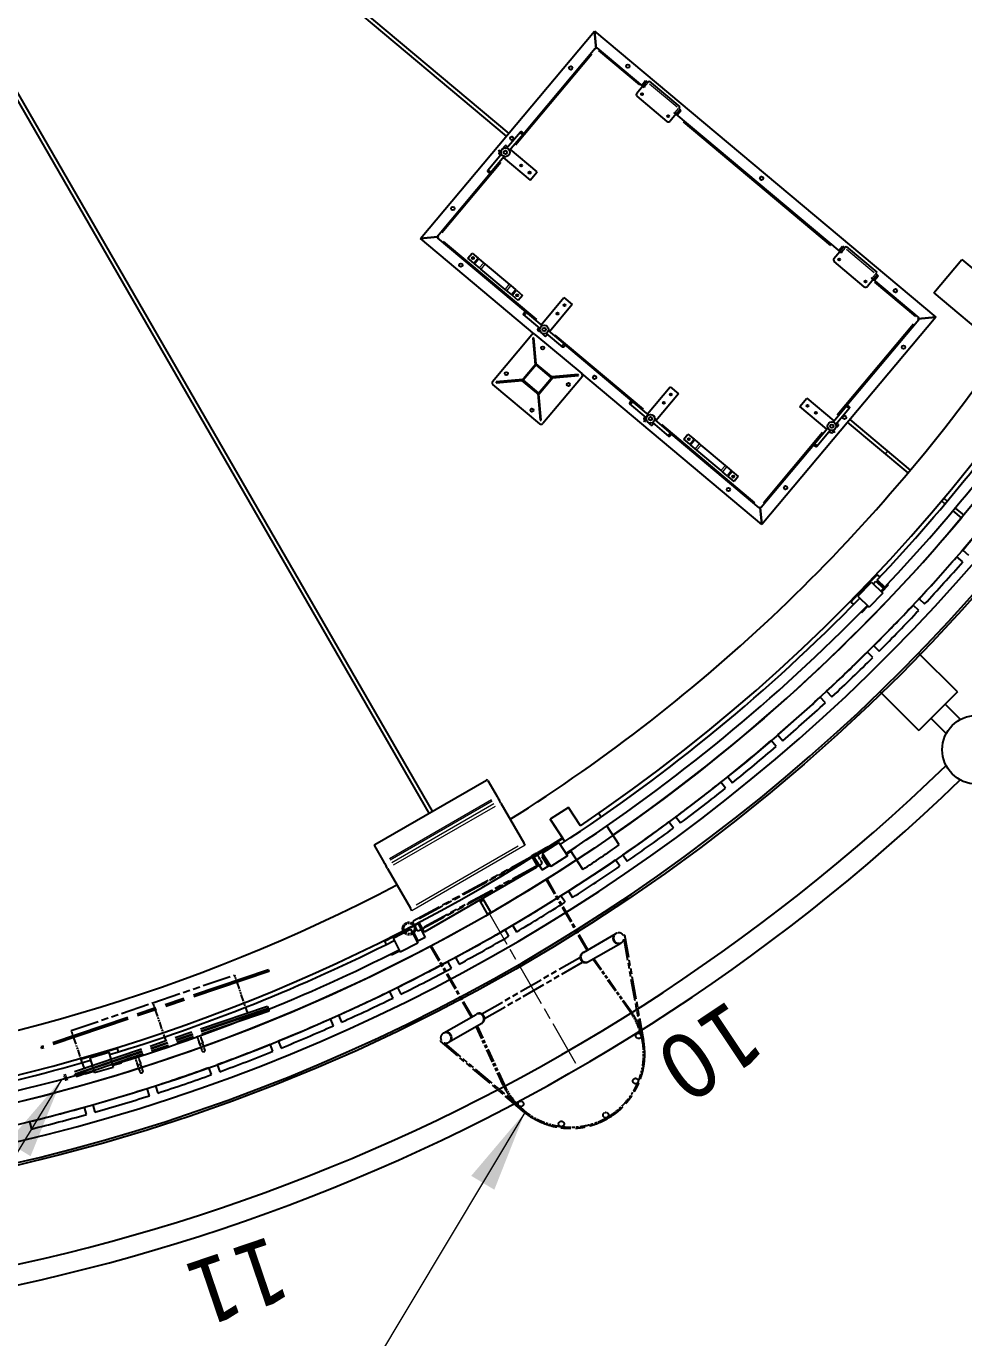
# Model space of a CAD drawing. Header units: millimetres. Extents: x 0 to 89100, y 0 to 63000.
# Drawn here: x 22472 to 26767, y 6800 to 12811 of the extents above; entities that cross this region are included whole.
import ezdxf

# ---------------------------------------------------------------- set-up
doc = ezdxf.new("R2010")
doc.units = ezdxf.units.MM
doc.header["$LTSCALE"] = 150
doc.linetypes.add('CHAIN', pattern=[0.3543, 0.2362, -0.0295, 0.0591, -0.0295])
doc.linetypes.add('DOUBLE_DASH_CHAIN', pattern=[1.2403, 0.6614, -0.0827, 0.1654, -0.0827, 0.1654, -0.0827])
doc.layers.add('4003-AREA-02.1_F-Foundation', color=7, linetype='Continuous', lineweight=25, true_color=0xadadad)
for name, color, linetype, lineweight in [('4003-AREA-02.1_T-Tank', 7, 'Continuous', 25), ('Centerline', 7, 'Continuous', 18), ('Reference', 7, 'DOUBLE_DASH_CHAIN', 25), ('Symbol', 7, 'Continuous', 18), ('Visible', 7, 'Continuous', 25), ('Visible Narrow', 7, 'Continuous', 18)]:
    doc.layers.add(name, color=color, linetype=linetype, lineweight=lineweight)
doc.styles.add('Text Style185', font='tahoma.ttf')
doc.styles.add('Title', font='arial.ttf')
doc.dimstyles.new('Default - Method 2a$7', dxfattribs={"dimscale": 150, "dimtxt": 3, "dimasz": 2.5, "dimexe": 3, "dimexo": 0.5, "dimgap": 0.7, "dimtad": 0, "dimtoh": 1, "dimdec": 1, "dimrnd": 1e-08, "dimtxsty": 'Title', "dimcen": 0.09, "dimdle": 10, "dimclrd": 256, "dimclre": 256, "dimclrt": 7, "dimazin": 2, "dimtfac": 0.833333, "dimtdec": 1, "dimtmove": 0, "dimatfit": 3, "dimfxl": 1, "dimtolj": 1, "dimlwd": -1, "dimlwe": -1, "dimarcsym": 0})

msp = doc.modelspace()

# ---------------------------------------------------------------- linework, layer by layer
at = {"layer": '4003-AREA-02.1_F-Foundation'}
msp.add_circle((20518.6, 15802.58), 8430, dxfattribs=at)
at = {"layer": '4003-AREA-02.1_T-Tank'}
msp.add_circle((20518.6, 15802.58), 8150, dxfattribs=at)
at = {"layer": 'Centerline', "linetype": 'CHAIN', "ltscale": 5.911523}
msp.add_line((24990.1, 8057.72), (24591.1, 8748.81), dxfattribs=at)
at = {"layer": 'Reference', "ltscale": 1.366939}
for p, q in [((24811.18, 9017.2), (24243.68, 8708.55)), ((24267.57, 8664.63), (24835.07, 8973.27))]:
    msp.add_line(p, q, dxfattribs=at)
at = {"layer": 'Reference', "ltscale": 0.159484}
msp.add_line((24788.22, 9010.4), (24854.47, 9046.43), dxfattribs=at)
at = {"layer": 'Reference', "ltscale": 0.105708}
msp.add_line((24812.94, 9018.15), (24856.86, 9042.04), dxfattribs=at)
at = {"layer": 'Reference', "ltscale": 0.004132}
msp.add_line((24813.89, 9016.39), (24812.94, 9018.15), dxfattribs=at)
at = {"layer": 'Reference', "ltscale": 0.097243}
for p, q in [((24835.87, 8975.98), (24813.89, 9016.39)), ((24264.86, 8665.43), (24242.88, 8705.84))]:
    msp.add_line(p, q, dxfattribs=at)
at = {"layer": 'Reference', "ltscale": 0.033141}
for p, q in [((24854.47, 9046.43), (24863.26, 9051.21)), ((24865.65, 9046.82), (24856.86, 9042.04))]:
    msp.add_line(p, q, dxfattribs=at)
at = {"layer": 'Reference', "ltscale": 0.009423}
msp.add_line((24854.59, 9046.21), (24856.74, 9042.26), dxfattribs=at)
at = {"layer": 'Reference', "ltscale": 0.010481}
for p, q in [((24865.65, 9046.82), (24863.26, 9051.21)), ((24790.61, 9006.01), (24788.22, 9010.4)), ((23051.71, 8335.4), (23051.71, 8335.4))]:
    msp.add_line(p, q, dxfattribs=at)
at = {"layer": 'Reference', "ltscale": 1.237853}
for p, q in [((24271.43, 8721.37), (24785.34, 9000.87)), ((24807.32, 8960.46), (24293.41, 8680.96))]:
    msp.add_line(p, q, dxfattribs=at)
at = {"layer": 'Reference', "ltscale": 0.008365}
for p, q in [((24853.88, 8901.67), (24857.34, 8903.67)), ((24323.87, 8595.67), (24327.33, 8597.67))]:
    msp.add_line(p, q, dxfattribs=at)
at = {"layer": 'Reference', "ltscale": 0.795576}
for p, q in [((25041.88, 8576.05), (24853.88, 8901.67)), ((25045.34, 8578.05), (24857.34, 8903.67)), ((24511.87, 8270.05), (24323.87, 8595.67)), ((24515.33, 8272.05), (24327.33, 8597.67))]:
    msp.add_line(p, q, dxfattribs=at)
at = {"layer": 'Reference', "ltscale": 2.069576}
for p, q in [((25024.38, 8565.95), (25171.46, 8650.86)), ((25048.38, 8524.38), (25195.46, 8609.29)), ((24385.75, 8197.23), (24532.83, 8282.15)), ((24409.75, 8155.66), (24556.83, 8240.58))]:
    msp.add_line(p, q, dxfattribs=at)
at = {"layer": 'Reference', "ltscale": 0.092235}
for p, q in [((25174.75, 8652.76), (25171.46, 8650.86)), ((25195.46, 8609.29), (25198.75, 8611.19)), ((25024.38, 8565.95), (25021.09, 8564.05)), ((25045.09, 8522.48), (25048.38, 8524.38)), ((24536.12, 8284.05), (24532.83, 8282.15)), ((24556.83, 8240.58), (24560.12, 8242.48)), ((24385.75, 8197.23), (24382.46, 8195.33)), ((24406.46, 8153.76), (24409.75, 8155.66))]:
    msp.add_line(p, q, dxfattribs=at)
at = {"layer": 'Reference', "ltscale": 0.011141}
for p, q in [((25207.54, 8643.98), (25212.14, 8646.63)), ((24369.07, 8159.89), (24373.67, 8162.55))]:
    msp.add_line(p, q, dxfattribs=at)
at = {"layer": 'Reference', "ltscale": 1.006727}
for p, q in [((25295.24, 8159.87), (25210.42, 8628.03)), ((24386.04, 8152.07), (24749.07, 7844.54))]:
    msp.add_line(p, q, dxfattribs=at)
at = {"layer": 'Reference', "ltscale": 1.044815}
for p, q in [((25212.14, 8646.63), (25300.16, 8160.76)), ((24745.84, 7840.73), (24369.07, 8159.89))]:
    msp.add_line(p, q, dxfattribs=at)
at = {"layer": 'Reference', "ltscale": 1.098238}
for p, q in [((24559.61, 8284.33), (25009.1, 8543.84)), ((24572.11, 8262.68), (25021.6, 8522.19))]:
    msp.add_line(p, q, dxfattribs=at)
at = {"layer": 'Reference', "ltscale": 0.62696}
for p, q in [((25239.04, 8293.75), (25067.8, 8535.59)), ((24537.4, 8229.37), (24661.23, 7960.16))]:
    msp.add_line(p, q, dxfattribs=at)
at = {"layer": 'Reference', "ltscale": 0.625979}
for p, q in [((25072.15, 8538.1), (25243.12, 8296.64)), ((24656.68, 7958.07), (24533.06, 8226.85))]:
    msp.add_line(p, q, dxfattribs=at)
at = {"layer": 'Reference', "ltscale": 3.65636}
for p, q in [((23581.17, 8486.49), (22539.47, 8133.13)), ((23583.74, 8478.92), (22542.04, 8125.55))]:
    msp.add_line(p, q, dxfattribs=at)
at = {"layer": 'Reference', "ltscale": 0.016829}
for p, q in [((23581.17, 8486.49), (23583.74, 8478.92)), ((22539.47, 8133.13), (22542.04, 8125.55))]:
    msp.add_line(p, q, dxfattribs=at)
at = {"layer": 'Reference', "ltscale": 1.312756}
msp.add_line((23051.71, 8335.4), (23425.71, 8462.27), dxfattribs=at)
at = {"layer": 'Reference', "ltscale": 0.057036}
for p, q in [((23425.71, 8462.27), (23434.38, 8436.7)), ((23051.65, 8335.38), (23060.32, 8309.81)), ((23051.71, 8335.4), (23060.38, 8309.83)), ((23051.71, 8335.4), (23060.38, 8309.83)), ((22677.58, 8208.49), (22686.26, 8182.92))]:
    msp.add_line(p, q, dxfattribs=at)
at = {"layer": 'Reference', "ltscale": 0.317324}
for p, q in [((23436.95, 8429.12), (23485.14, 8287.07)), ((23062.89, 8302.23), (23111.08, 8160.18)), ((23062.95, 8302.25), (23111.14, 8160.2)), ((23062.95, 8302.25), (23111.14, 8160.21)), ((22688.83, 8175.34), (22737.01, 8033.29))]:
    msp.add_line(p, q, dxfattribs=at)
at = {"layer": 'Reference', "ltscale": 3.274094}
for p, q in [((23577.47, 8318.39), (22644.68, 8001.97)), ((23580.68, 8308.92), (22647.89, 7992.5)), ((23581.65, 8306.08), (22648.86, 7989.66)), ((23584.86, 8296.61), (22652.07, 7980.19))]:
    msp.add_line(p, q, dxfattribs=at)
at = {"layer": 'Reference', "ltscale": 1.312902}
msp.add_line((22677.58, 8208.49), (23051.65, 8335.38), dxfattribs=at)
at = {"layer": 'Reference', "ltscale": 4.40424e-05}
msp.add_line((23051.71, 8335.4), (23051.65, 8335.38), dxfattribs=at)
at = {"layer": 'Reference', "ltscale": 0.021062}
for p, q in [((23577.47, 8318.39), (23580.68, 8308.92)), ((23581.65, 8306.08), (23584.86, 8296.61)), ((22644.68, 8001.97), (22647.89, 7992.5)), ((22648.86, 7989.66), (22652.07, 7980.19))]:
    msp.add_line(p, q, dxfattribs=at)
at = {"layer": 'Reference', "ltscale": 0.006248}
for p, q in [((23535.7, 8293.67), (23536.67, 8290.82)), ((22692.87, 8007.76), (22693.84, 8004.92))]:
    msp.add_line(p, q, dxfattribs=at)
at = {"layer": 'Reference', "ltscale": 0.084546}
for p, q in [((23253.41, 8184.18), (23266.26, 8146.3)), ((23267.62, 8189), (23280.47, 8151.12)), ((22969.31, 8087.81), (22982.16, 8049.93)), ((22983.52, 8092.62), (22996.37, 8054.75))]:
    msp.add_line(p, q, dxfattribs=at)
at = {"layer": 'Reference', "ltscale": 0.107932}
for p, q in [((23266.26, 8146.3), (23276.7, 8115.52)), ((23290.91, 8120.34), (23280.47, 8151.12)), ((23006.81, 8023.97), (22996.37, 8054.75)), ((22982.16, 8049.93), (22992.6, 8019.15))]:
    msp.add_line(p, q, dxfattribs=at)
at = {"layer": 'Reference', "ltscale": 0.044775}
for p, q in [((23266.35, 8146.33), (23280.38, 8151.09)), ((22982.25, 8049.96), (22996.28, 8054.72))]:
    msp.add_line(p, q, dxfattribs=at)
at = {"layer": 'Reference', "ltscale": 0.392138}
msp.add_circle((24225.8, 8675.49), 29.5, dxfattribs=at)
at = {"layer": 'Reference', "ltscale": 0.325657}
msp.add_circle((24225.8, 8675.49), 24.5, dxfattribs=at)
at = {"layer": 'Reference', "ltscale": 0.166103}
for centre in [(25277.12, 8183.62), (25263.56, 7976.74), (24737.56, 7872.11), (25126.85, 7820.86), (24923.51, 7780.41)]:
    msp.add_circle(centre, 12.5, dxfattribs=at)
at = {"layer": 'Reference', "ltscale": 0.007984}
for centre, start, end in [((24812.14, 9015.44), 28.540089, 118.540089), ((24834.11, 8975.03), 298.540089, 28.540089), ((24244.64, 8706.8), 118.540089, 208.540089), ((24266.61, 8666.39), 208.540089, 298.540089)]:
    msp.add_arc(centre, 2, start, end, dxfattribs=at)
at = {"layer": 'Reference', "ltscale": 0.284029}
for centre, start, end in [((25186.75, 8631.98), 30, 350.53737), ((24394.46, 8174.55), 249.46263, 210)]:
    msp.add_arc(centre, 24, start, end, dxfattribs=at)
at = {"layer": 'Reference', "ltscale": 0.159455}
for centre, start, end in [((25033.09, 8543.26), 120, 300), ((24548.12, 8263.26), 300, 120)]:
    msp.add_arc(centre, 24, start, end, dxfattribs=at)
at = {"layer": 'Reference', "ltscale": 0.190339}
for start, end in [(20.136032, 35.3), (204.7, 219.863968)]:
    msp.add_arc((24965.6, 8100.15), 340.03, start, end, dxfattribs=at)
at = {"layer": 'Reference', "ltscale": 0.300147}
for start, end in [(11.035622, 35.3), (204.7, 228.964378)]:
    msp.add_arc((24965.6, 8100.15), 335.03, start, end, dxfattribs=at)
at = {"layer": 'Reference', "ltscale": 0.049761}
for centre in [(23283.8, 8117.93), (22999.7, 8021.56)]:
    msp.add_arc(centre, 7.5, 198.73807, 18.73807, dxfattribs=at)
at = {"layer": 'Reference', "ltscale": 1.783981}
msp.add_arc((24965.6, 8100.15), 340.03, 228.970038, 11.029962, dxfattribs=at)
at = {"layer": 'Reference', "ltscale": 1.764704}
msp.add_arc((24965.6, 8100.15), 340, 229.731315, 10.268685, dxfattribs=at)
at = {"layer": 'Reference', "ltscale": 0.405343}
for start, end in [(337.5, 10.268685), (229.731315, 262.5)]:
    msp.add_arc((24965.6, 8100.15), 335, start, end, dxfattribs=at)
at = {"layer": 'Reference', "ltscale": 0.463883}
for start, end in [(300, 337.5), (262.5, 300)]:
    msp.add_arc((24965.6, 8100.15), 335, start, end, dxfattribs=at)
at = {"layer": 'Reference', "ltscale": 0.143499}
for centre, start_param, end_param in [((25183.46, 8630.08), 0.1570796, 2.984513), ((25036.38, 8545.16), 0.1570796, 2.984513), ((24544.83, 8261.36), 3.2986723, 6.1261057), ((24397.75, 8176.45), 3.2986723, 6.1261057)]:
    msp.add_ellipse(centre, major_axis=(-12, 20.78), ratio=0.9848078, start_param=start_param, end_param=end_param, dxfattribs=at)
at = {"layer": 'Visible'}
for p, q in [((24672.04, 12306.99), (20844.27, 15518.88)), ((20854.55, 15531.14), (24682.33, 12319.25)), ((24318.5, 9204.97), (20727.59, 15424.61)), ((20741.45, 15432.61), (24332.36, 9212.97)), ((24278.66, 11838.17), (25075.71, 12788.07)), ((25075.71, 12788.07), (25082.86, 12706.36)), ((25082.86, 12706.36), (25075.71, 12788.07)), ((25075.71, 12788.07), (26638.45, 11476.78)), ((24747.99, 12316.61), (25078.27, 12710.21)), ((25078.83, 12710.89), (25078.27, 12710.21)), ((25082.86, 12706.36), (25078.27, 12710.21)), ((25081.13, 12708.96), (25078.83, 12710.89)), ((25080.57, 12708.28), (25081.13, 12708.96)), ((25086.72, 12710.95), (25082.86, 12706.36)), ((25084.12, 12709.22), (25086.05, 12711.52)), ((25084.79, 12708.65), (25084.12, 12709.22)), ((25086.72, 12710.95), (25086.05, 12711.52)), ((25086.72, 12710.95), (25295.47, 12535.79)), ((25269.11, 12504.38), (25295.47, 12535.79)), ((25292.16, 12541.18), (25290.87, 12539.65)), ((25292.16, 12541.18), (25308.87, 12561.1)), ((25292.16, 12541.18), (25296.75, 12537.32)), ((25296.75, 12537.32), (25295.47, 12535.79)), ((25303.13, 12529.36), (25295.47, 12535.79)), ((25296.75, 12537.32), (25298.04, 12538.86)), ((25298.04, 12538.86), (25300.66, 12541.98)), ((25298.04, 12538.86), (25304.17, 12533.71)), ((25300.66, 12541.98), (25309.56, 12552.59)), ((25305.7, 12532.43), (25303.13, 12529.36)), ((25304.17, 12533.71), (25305.7, 12532.43)), ((25308.87, 12561.1), (25313.47, 12557.24)), ((25309.56, 12552.59), (25314.11, 12558.01)), ((25320.24, 12552.86), (25314.11, 12558.01)), ((25325.38, 12558.99), (25320.24, 12552.86)), ((25325.38, 12558.99), (25466.33, 12440.72)), ((25408.23, 12374.59), (25270.35, 12490.3)), ((25448.68, 12407.23), (25422.32, 12375.83)), ((25441.02, 12413.66), (25443.59, 12416.73)), ((25448.68, 12407.23), (25441.02, 12413.66)), ((25443.59, 12416.73), (25445.12, 12415.44)), ((25451.25, 12410.3), (25445.12, 12415.44)), ((25449.96, 12408.77), (25448.68, 12407.23)), ((25448.68, 12407.23), (26198.63, 11777.95)), ((25449.96, 12408.77), (25451.25, 12410.3)), ((25449.96, 12408.77), (25454.56, 12404.91)), ((25451.25, 12410.3), (25453.86, 12413.42)), ((25454.56, 12404.91), (25453.27, 12403.38)), ((25453.86, 12413.42), (25462.77, 12424.03)), ((25454.56, 12404.91), (25471.27, 12424.83)), ((25461.19, 12434.59), (25466.33, 12440.72)), ((25461.19, 12434.59), (25467.32, 12429.45)), ((25462.77, 12424.03), (25467.32, 12429.45)), ((25466.67, 12428.68), (25471.27, 12424.83)), ((24672.84, 12251.93), (24735.74, 12326.89)), ((24663.95, 12261.57), (24656.88, 12253.14)), ((24677.12, 12257.04), (24671, 12262.18)), ((24685.09, 12241.65), (24747.99, 12316.61)), ((24649.27, 12223.85), (24586.37, 12148.88)), ((24661.53, 12213.56), (24598.63, 12138.6)), ((24635.77, 12238.87), (24638.34, 12241.93)), ((24635.77, 12238.87), (24641.13, 12234.37)), ((24645.31, 12239.35), (24638.24, 12230.92)), ((24643.7, 12237.44), (24638.34, 12241.93)), ((24638.86, 12223.88), (24644.98, 12218.74)), ((24647.72, 12237.33), (24645.31, 12239.35)), ((24656.88, 12253.14), (24659.29, 12251.12)), ((24657.24, 12208.45), (24781.34, 12104.32)), ((24813.48, 12142.62), (24689.38, 12246.76)), ((24781.34, 12104.32), (24813.48, 12142.62)), ((24355.77, 11849.18), (24598.63, 12138.6)), ((24356.14, 11844.95), (24278.66, 11838.17)), ((24278.66, 11838.17), (24356.14, 11844.95)), ((24355.77, 11849.18), (24355.21, 11848.5)), ((24357.51, 11846.58), (24355.21, 11848.5)), ((24355.77, 11849.18), (24360.37, 11845.32)), ((24357.77, 11843.59), (24355.84, 11841.29)), ((24355.84, 11841.29), (24356.51, 11840.73)), ((24358.07, 11847.25), (24356.14, 11844.95)), ((24356.14, 11844.95), (24358.44, 11843.02)), ((24360.37, 11845.32), (24356.51, 11840.73)), ((24760.84, 11501.45), (24356.51, 11840.73)), ((24802.63, 11398.51), (24278.66, 11838.17)), ((26195.32, 11783.33), (26194.04, 11781.8)), ((26195.32, 11783.33), (26212.04, 11803.25)), ((26195.32, 11783.33), (26199.92, 11779.48)), ((26199.92, 11779.48), (26201.2, 11781.01)), ((26201.2, 11781.01), (26203.82, 11784.13)), ((26201.2, 11781.01), (26207.33, 11775.87)), ((26203.82, 11784.13), (26212.73, 11794.74)), ((26212.04, 11803.25), (26216.63, 11799.39)), ((26212.73, 11794.74), (26217.27, 11800.16)), ((26223.4, 11795.02), (26217.27, 11800.16)), ((26228.55, 11801.15), (26223.4, 11795.02)), ((26228.55, 11801.15), (26369.5, 11682.87)), ((24495.25, 11747.81), (24514.53, 11770.79)), ((24523, 11724.52), (24495.25, 11747.81)), ((24514.53, 11770.79), (24542.28, 11747.5)), ((24523, 11724.52), (24526.32, 11721.74)), ((24548.33, 11703.27), (24526.32, 11721.74)), ((24545.6, 11744.72), (24542.28, 11747.5)), ((24545.6, 11744.72), (24567.61, 11726.25)), ((24567.61, 11726.25), (24574.24, 11720.69)), ((24574.24, 11720.69), (24685.4, 11627.42)), ((26172.28, 11746.54), (26198.63, 11777.95)), ((26311.4, 11616.75), (26173.51, 11732.45)), ((26199.92, 11779.48), (26198.63, 11777.95)), ((26206.29, 11771.52), (26198.63, 11777.95)), ((26208.87, 11774.58), (26206.29, 11771.52)), ((26207.33, 11775.87), (26208.87, 11774.58)), ((26629.27, 11588.91), (26757.83, 11742.12)), ((26757.83, 11742.12), (27055.49, 11492.36)), ((24554.96, 11697.71), (24548.33, 11703.27)), ((24666.11, 11604.44), (24554.96, 11697.71)), ((26357.03, 11655.57), (26365.94, 11666.19)), ((26357.72, 11647.06), (26374.44, 11666.98)), ((26364.36, 11676.75), (26369.5, 11682.87)), ((26364.36, 11676.75), (26370.48, 11671.6)), ((26365.94, 11666.19), (26370.48, 11671.6)), ((26369.84, 11670.84), (26374.44, 11666.98)), ((24672.75, 11598.87), (24666.11, 11604.44)), ((24685.4, 11627.42), (24692.03, 11621.85)), ((24692.03, 11621.85), (24714.04, 11603.38)), ((24717.36, 11600.6), (24714.04, 11603.38)), ((24717.36, 11600.6), (24745.11, 11577.31)), ((26351.84, 11649.39), (26325.49, 11617.98)), ((26344.18, 11655.82), (26346.75, 11658.88)), ((26351.84, 11649.39), (26344.18, 11655.82)), ((26346.75, 11658.88), (26348.29, 11657.59)), ((26354.41, 11652.45), (26348.29, 11657.59)), ((26353.13, 11650.92), (26351.84, 11649.39)), ((26351.84, 11649.39), (26560.59, 11474.23)), ((26353.13, 11650.92), (26354.41, 11652.45)), ((26353.13, 11650.92), (26357.72, 11647.06)), ((26354.41, 11652.45), (26357.03, 11655.57)), ((26357.72, 11647.06), (26356.44, 11645.53)), ((24694.76, 11580.4), (24672.75, 11598.87)), ((24694.76, 11580.4), (24698.07, 11577.62)), ((24725.83, 11554.33), (24698.07, 11577.62)), ((24745.11, 11577.31), (24725.83, 11554.33)), ((24830.7, 11442.84), (24934.83, 11566.94)), ((24934.83, 11566.94), (24973.13, 11534.8)), ((26629.27, 11588.91), (26942.67, 11325.94)), ((24825.52, 11426.3), (24750.56, 11489.2)), ((24835.8, 11438.55), (24760.84, 11501.45)), ((24973.13, 11534.8), (24869, 11410.7)), ((24815.27, 11424.45), (24820.41, 11430.58)), ((26638.45, 11476.78), (25841.39, 10526.89)), ((26561.33, 11465.78), (26231.06, 11072.17)), ((26556.73, 11469.63), (26638.45, 11476.78)), ((26638.45, 11476.78), (26556.73, 11469.63)), ((26556.73, 11469.63), (26560.59, 11474.23)), ((26561.33, 11465.78), (26556.73, 11469.63)), ((26558.66, 11471.93), (26559.33, 11471.37)), ((26559.03, 11467.7), (26559.6, 11468.38)), ((26559.33, 11471.37), (26561.26, 11473.66)), ((26559.6, 11468.38), (26561.89, 11466.45)), ((26561.26, 11473.66), (26560.59, 11474.23)), ((26561.33, 11465.78), (26561.89, 11466.45)), ((24608.56, 11182.78), (24788.54, 11397.27)), ((24797.84, 11381.88), (24792.85, 11381.44)), ((24792.85, 11381.44), (24803.52, 11259.55)), ((24808.21, 11263.28), (24797.84, 11381.88)), ((24802.63, 11398.51), (25017.12, 11218.53)), ((24824.31, 11410.34), (24815.88, 11417.41)), ((24826.33, 11412.74), (24824.31, 11410.34)), ((24838.1, 11398.77), (24840.12, 11401.17)), ((24846.53, 11391.7), (24838.1, 11398.77)), ((24858.71, 11398.44), (24853.57, 11392.32)), ((24853.6, 11402.73), (24928.57, 11339.83)), ((24863.89, 11414.99), (24938.85, 11352.09)), ((25248.05, 11092.64), (24938.85, 11352.09)), ((24743.02, 11187.45), (24807.3, 11264.05)), ((24807.79, 11258.42), (24748.65, 11187.94)), ((24807.3, 11264.05), (24883.9, 11199.77)), ((24878.27, 11199.28), (24807.79, 11258.42)), ((24746.8, 11191.95), (24624.91, 11181.28)), ((24624.91, 11181.28), (24625.34, 11176.3)), ((24625.34, 11176.3), (24743.93, 11186.68)), ((24819.62, 11123.17), (24743.02, 11187.45)), ((24748.65, 11187.94), (24819.13, 11128.8)), ((24819.13, 11128.8), (24878.27, 11199.28)), ((24883.9, 11199.77), (24819.62, 11123.17)), ((25018.36, 11204.44), (24838.38, 10989.94)), ((25001.29, 11214.21), (24879.4, 11203.55)), ((24883.14, 11198.86), (25001.73, 11209.23)), ((25001.73, 11209.23), (25001.29, 11214.21)), ((25841.39, 10526.89), (25017.12, 11218.53)), ((24824.29, 10988.71), (24609.8, 11168.69)), ((24815.12, 11126.95), (24825.78, 11005.05)), ((24830.77, 11005.49), (24820.39, 11124.08)), ((25317.9, 11034.03), (25422.03, 11158.13)), ((25460.33, 11125.99), (25356.2, 11001.89)), ((25422.03, 11158.13), (25460.33, 11125.99)), ((25312.72, 11017.48), (25237.76, 11080.38)), ((25323.01, 11029.74), (25248.05, 11092.64)), ((26016.2, 11068.15), (26048.34, 11106.45)), ((26140.3, 10964.02), (26016.2, 11068.15)), ((26048.34, 11106.45), (26172.44, 11002.32)), ((26168.16, 10997.21), (26231.06, 11072.17)), ((26180.41, 10986.92), (26243.31, 11061.89)), ((24825.78, 11005.05), (24830.77, 11005.49)), ((25306.54, 11005.7), (25302.04, 11000.34)), ((25305.1, 10997.77), (25302.04, 11000.34)), ((25302.47, 11015.64), (25307.61, 11021.77)), ((25311.52, 11001.53), (25303.09, 11008.6)), ((25305.1, 10997.77), (25309.6, 11003.13)), ((25313.53, 11003.93), (25311.52, 11001.53)), ((25351.09, 11006.17), (25426.05, 10943.27)), ((26094.18, 11039.73), (26089.87, 11034.59)), ((26245.06, 11007.96), (26521.87, 10775.69)), ((25325.3, 10989.96), (25327.32, 10992.36)), ((25333.73, 10982.89), (25325.3, 10989.96)), ((25345.92, 10989.63), (25340.77, 10983.5)), ((25340.81, 10993.92), (25415.77, 10931.02)), ((25830.38, 10604), (25426.05, 10943.27)), ((25484.21, 10917.97), (25503.49, 10940.95)), ((25503.49, 10940.95), (25531.25, 10917.67)), ((26144.59, 10969.13), (26081.69, 10894.16)), ((26156.85, 10958.84), (26093.95, 10883.88)), ((26150.31, 10951.05), (26153.05, 10948.75)), ((26158.69, 10948.59), (26152.56, 10953.73)), ((26153.05, 10948.75), (26153.08, 10948.74)), ((26153.81, 10948.97), (26155.63, 10951.15)), ((26172.8, 10957.63), (26165.73, 10949.21)), ((26168.63, 10952.65), (26173.99, 10948.15)), ((26170.4, 10959.65), (26172.8, 10957.63)), ((26176.56, 10951.22), (26171.2, 10955.72)), ((26176.56, 10951.22), (26173.99, 10948.15)), ((26184.37, 10971.42), (26181.97, 10973.44)), ((26191.44, 10979.85), (26184.37, 10971.42)), ((26184.7, 10992.03), (26190.83, 10986.89)), ((26511.59, 10763.43), (26234.77, 10995.7)), ((25511.96, 10894.68), (25484.21, 10917.97)), ((25511.96, 10894.68), (25515.28, 10891.9)), ((25537.29, 10873.43), (25515.28, 10891.9)), ((25534.57, 10914.88), (25531.25, 10917.67)), ((25534.57, 10914.88), (25556.57, 10896.41)), ((25556.57, 10896.41), (25563.21, 10890.85)), ((25563.21, 10890.85), (25674.36, 10797.58)), ((26081.69, 10894.16), (25838.84, 10604.74)), ((25543.92, 10867.87), (25537.29, 10873.43)), ((25655.08, 10774.6), (25543.92, 10867.87)), ((25661.71, 10769.03), (25655.08, 10774.6)), ((25683.72, 10750.56), (25661.71, 10769.03)), ((25674.36, 10797.58), (25680.99, 10792.01)), ((25680.99, 10792.01), (25703, 10773.55)), ((25706.32, 10770.76), (25703, 10773.55)), ((25706.32, 10770.76), (25734.07, 10747.47)), ((25683.72, 10750.56), (25687.04, 10747.78)), ((25714.79, 10724.49), (25687.04, 10747.78)), ((25734.07, 10747.47), (25714.79, 10724.49)), ((26675.08, 10647.13), (26691.05, 10633.73)), ((25830.38, 10604), (25834.24, 10608.6)), ((25830.38, 10604), (25831.06, 10603.44)), ((25832.98, 10605.74), (25831.06, 10603.44)), ((25832.31, 10606.3), (25834.61, 10604.37)), ((25834.24, 10608.6), (25838.84, 10604.74)), ((25834.61, 10604.37), (25836.54, 10606.67)), ((25841.39, 10526.89), (25834.61, 10604.37)), ((25834.61, 10604.37), (25841.39, 10526.89)), ((25835.97, 10606), (25838.27, 10604.07)), ((25838.27, 10604.07), (25838.84, 10604.74)), ((26680.77, 10621.47), (26664.8, 10634.87)), ((26756.72, 10557.74), (26717.77, 10590.43)), ((26728.05, 10602.68), (26767.01, 10570)), ((26762.13, 10409.91), (26788.56, 10386.97)), ((26762.34, 10356.76), (26735.91, 10379.7)), ((26369.68, 10297.16), (26337.1, 10263.28)), ((26369.68, 10297.16), (26381.84, 10285.46)), ((26281.79, 10198.55), (26344.17, 10263.42)), ((26330.86, 10256.8), (26287.89, 10212.11)), ((26290.05, 10210.03), (26333.02, 10254.72)), ((26328.3, 10259.26), (26328.7, 10258.88)), ((26330.86, 10256.8), (26328.7, 10258.88)), ((26330.86, 10256.8), (26337.1, 10263.28)), ((26333.02, 10254.72), (26337.18, 10259.04)), ((26340.7, 10259.82), (26337.1, 10263.28)), ((26338.62, 10257.66), (26337.18, 10259.04)), ((26344.17, 10263.42), (26396.79, 10212.83)), ((26364.75, 10267.35), (26399.82, 10234.14)), ((26367.4, 10264.84), (26368.08, 10265.56)), ((26368.08, 10265.56), (26368.34, 10266.68)), ((26397.87, 10237.39), (26368.08, 10265.56)), ((26370.23, 10273.15), (26405.33, 10239.97)), ((26372.88, 10270.64), (26371.79, 10270.32)), ((26402.68, 10242.47), (26387.78, 10256.56)), ((26391.02, 10218.37), (26391.72, 10219.09)), ((26420.13, 10248.65), (26391.72, 10219.09)), ((26397.17, 10236.65), (26397.87, 10237.39)), ((26397.87, 10237.39), (26398.96, 10237.71)), ((26402.68, 10242.47), (26402.41, 10241.36)), ((26402.68, 10242.47), (26402.68, 10242.48)), ((26416.66, 10251.98), (26420.13, 10248.65)), ((26249.07, 10171.74), (26281.65, 10205.62)), ((26249.07, 10171.74), (26261.24, 10160.04)), ((26287.89, 10212.11), (26281.65, 10205.62)), ((26285.25, 10202.15), (26281.65, 10205.62)), ((26281.79, 10198.55), (26334.41, 10147.95)), ((26285.32, 10214.57), (26285.73, 10214.19)), ((26285.73, 10214.19), (26287.89, 10212.11)), ((26290.05, 10210.03), (26285.89, 10205.7)), ((26287.33, 10204.32), (26285.89, 10205.7)), ((26396.79, 10212.83), (26334.41, 10147.95)), ((26560.48, 10133.64), (26534.9, 10157.52)), ((26562.2, 10186.76), (26587.78, 10162.87)), ((26296.06, 10126.56), (26299.53, 10123.22)), ((26299.53, 10123.22), (26327.95, 10152.78)), ((26327.95, 10152.78), (26328.64, 10153.5)), ((26350.65, 9917.99), (26325.95, 9942.79)), ((26354.3, 9971.01), (26378.99, 9946.21)), ((26737.61, 9760.36), (26560.18, 9937.79)), ((26138.7, 9762.96), (26162.48, 9737.28)), ((26383.4, 9761.01), (26560.83, 9583.58)), ((26737.61, 9760.36), (26560.83, 9583.58)), ((26133.13, 9710.1), (26109.35, 9735.78)), ((26752.01, 9634.23), (26681.75, 9704.5)), ((26686.96, 9569.18), (26616.69, 9639.44)), ((25915.69, 9562.87), (25938.52, 9536.35)), ((25908.2, 9510.25), (25885.37, 9536.78)), ((24069.09, 9060.97), (24580.04, 9355.97)), ((24586.87, 9354.14), (24629.47, 9280.36)), ((25676.17, 9318.7), (25654.31, 9346.04)), ((25685.56, 9371.01), (25707.41, 9343.67)), ((24629.47, 9280.36), (24632.76, 9274.66)), ((24632.76, 9274.66), (24640.25, 9261.68)), ((24646.83, 9250.29), (24640.25, 9261.68)), ((24646.83, 9250.29), (24751.93, 9068.25)), ((24956.5, 9230.67), (24873.04, 9176.42)), ((25011, 9146.81), (24956.5, 9230.67)), ((25105.28, 9186.04), (25093.91, 9203.53)), ((24873.02, 9176.41), (24873.04, 9176.42)), ((24873.02, 9176.41), (24928.13, 9091.62)), ((24939.5, 9074.15), (24873.04, 9176.42)), ((25188.23, 9058.41), (25131.61, 9145.53)), ((25437.33, 9135.7), (25416.48, 9163.81)), ((25448.61, 9187.64), (25469.46, 9159.52)), ((24929.49, 9087.96), (24904.49, 9071.85)), ((24929.46, 9087.95), (24927.39, 9091.14)), ((24067.26, 9054.14), (24109.85, 8980.36)), ((24758.47, 9056.93), (24751.93, 9068.25)), ((24797.74, 9003.05), (24837.25, 9028.51)), ((24835.75, 9021.6), (24911.4, 9070.36)), ((24835.75, 9021.6), (24875.3, 8960.24)), ((24844.81, 9033.39), (24837.25, 9028.51)), ((24839.96, 9024.31), (24837.25, 9028.51)), ((24846.44, 9030.87), (24841.39, 9027.62)), ((24842.48, 9025.94), (24841.39, 9027.62)), ((24842.88, 9036.38), (24843.19, 9035.91)), ((24843.19, 9035.91), (24844.81, 9033.39)), ((24896.92, 9066.98), (24844.81, 9033.39)), ((24846.44, 9030.87), (24898.55, 9064.46)), ((24895, 9069.97), (24895.3, 9069.5)), ((24896.92, 9066.98), (24895.3, 9069.5)), ((24896.92, 9066.98), (24904.49, 9071.85)), ((24898.55, 9064.46), (24903.59, 9067.71)), ((24904.68, 9066.03), (24903.59, 9067.71)), ((24907.2, 9067.65), (24904.49, 9071.85)), ((24911.4, 9070.36), (24950.95, 9009)), ((24946.62, 9015.73), (24947.46, 9016.27)), ((24967.63, 9029.27), (24947.46, 9016.27)), ((25022.42, 8946.58), (24965.83, 9033.65)), ((24992.78, 8990.52), (24967.6, 9029.25)), ((24109.85, 8980.36), (24113.14, 8974.66)), ((24113.14, 8974.66), (24120.64, 8961.68)), ((24127.22, 8950.29), (24120.64, 8961.68)), ((24299.1, 8662.57), (24810.06, 8957.57)), ((24789.76, 9002.72), (24811.89, 8964.4)), ((24797.74, 9003.05), (24835.67, 8944.21)), ((24834.08, 9006.05), (24859.97, 8965.27)), ((24835.67, 8944.21), (24870.13, 8966.42)), ((24870.13, 8966.42), (24870.97, 8966.97)), ((24950.95, 9009), (24875.3, 8960.24)), ((24992.78, 8990.52), (25022.42, 8946.58)), ((25192, 8961.49), (25172.19, 8990.34)), ((25205.17, 9012.99), (25224.98, 8984.13)), ((24127.22, 8950.29), (24232.31, 8768.25)), ((24955.54, 8847.29), (24974.29, 8817.74)), ((24586.67, 8740.48), (24548.52, 8806.57)), ((24552.78, 8799.19), (24566.57, 8807.3)), ((24562.38, 8814.57), (24600.53, 8748.48)), ((24940.52, 8796.31), (24921.76, 8825.86)), ((24238.85, 8756.93), (24232.31, 8768.25)), ((24152.48, 8632.2), (24232.53, 8673.33)), ((24217.8, 8671.38), (24162.65, 8643.04)), ((24164.02, 8640.38), (24219.17, 8668.71)), ((24216.17, 8674.55), (24216.43, 8674.05)), ((24217.8, 8671.38), (24216.43, 8674.05)), ((24217.8, 8671.38), (24225.8, 8675.49)), ((24219.17, 8668.71), (24224.5, 8671.46)), ((24225.42, 8669.68), (24224.5, 8671.46)), ((24267.61, 8696.98), (24225.8, 8675.49)), ((24228.09, 8671.05), (24225.8, 8675.49)), ((24232.53, 8673.33), (24265.9, 8608.4)), ((24242.42, 8664.7), (24264.76, 8621.88)), ((24267.61, 8696.98), (24299.6, 8634.71)), ((24270.11, 8702.79), (24292.27, 8664.4)), ((24683.19, 8640.36), (24665.53, 8670.58)), ((24700.06, 8690.77), (24717.73, 8660.55)), ((24112.84, 8617.45), (24154.65, 8638.93)), ((24112.84, 8617.45), (24120.56, 8602.44)), ((24152.48, 8632.2), (24185.85, 8567.27)), ((24162.65, 8643.04), (24154.65, 8638.93)), ((24156.93, 8634.48), (24154.65, 8638.93)), ((24164.02, 8640.38), (24158.69, 8637.63)), ((24159.6, 8635.86), (24158.69, 8637.63)), ((24161.02, 8646.21), (24161.28, 8645.71)), ((24161.28, 8645.71), (24162.65, 8643.04)), ((24265.9, 8608.4), (24185.85, 8567.27)), ((24262.24, 8615.52), (24263.13, 8615.98)), ((24299.6, 8634.71), (24263.13, 8615.98)), ((24142.63, 8559.47), (24144.83, 8555.19)), ((24144.83, 8555.19), (24181.3, 8573.93)), ((24181.3, 8573.93), (24182.19, 8574.38)), ((24439.06, 8543.62), (24455.62, 8512.79)), ((24420.38, 8493.87), (24403.82, 8524.7)), ((24152.42, 8357.01), (24136.99, 8388.42)), ((24172.9, 8406.06), (24188.33, 8374.64)), ((23879.67, 8229.97), (23865.39, 8261.93)), ((23901.91, 8278.24), (23916.19, 8246.29)), ((22888.7, 8126.17), (22843.65, 8112.79)), ((22888.7, 8126.17), (22893.51, 8109.99)), ((23602.48, 8112.92), (23589.38, 8145.37)), ((23626.47, 8160.35), (23639.57, 8127.9)), ((22721.9, 8076.64), (22766.96, 8090.02)), ((22721.9, 8076.64), (22726.7, 8060.46)), ((22763.59, 8083.8), (22849.86, 8109.42)), ((22763.59, 8083.8), (22784.36, 8013.82)), ((22775.58, 8092.58), (22766.96, 8090.02)), ((22768.38, 8085.23), (22766.96, 8090.02)), ((22776.44, 8089.71), (22770.69, 8088)), ((22771.25, 8086.08), (22770.69, 8088)), ((22774.57, 8096), (22774.73, 8095.46)), ((22774.73, 8095.46), (22775.58, 8092.58)), ((22835.02, 8110.23), (22775.58, 8092.58)), ((22776.44, 8089.71), (22835.87, 8107.35)), ((22834.01, 8113.64), (22834.16, 8113.11)), ((22835.02, 8110.23), (22834.16, 8113.11)), ((22835.02, 8110.23), (22843.65, 8112.79)), ((22835.87, 8107.35), (22841.62, 8109.06)), ((22842.19, 8107.15), (22841.62, 8109.06)), ((22845.07, 8108), (22843.65, 8112.79)), ((22849.86, 8109.42), (22870.64, 8039.44)), ((22908.63, 8059.07), (22869.32, 8047.4)), ((22907.26, 8063.68), (22908.63, 8059.07)), ((22740.45, 8014.16), (22741.83, 8009.54)), ((22741.83, 8009.54), (22781.13, 8021.21)), ((22781.13, 8021.21), (22782.09, 8021.49)), ((22870.64, 8039.44), (22784.36, 8013.82)), ((22868.36, 8047.11), (22869.32, 8047.4)), ((23321.23, 8006.01), (23309.31, 8038.92)), ((23346.92, 8052.54), (23358.84, 8019.64)), ((23036.28, 7909.39), (23025.56, 7942.71)), ((23063.64, 7954.96), (23074.36, 7921.64)), ((22748.01, 7823.17), (22738.51, 7856.86)), ((22777.01, 7867.72), (22786.51, 7834.03)), ((22487.4, 7790.95), (22495.67, 7756.94))]:
    msp.add_line(p, q, dxfattribs=at)
for centre, radius in [((20518.6, 15802.58), 8250), ((24966.31, 12618.79), 8), ((25228.17, 12627.5), 8), ((25292.98, 12499.37), 4.5), ((25413.24, 12398.46), 4.5), ((24696.34, 12297.05), 8), ((24667.18, 12232.75), 20), ((24667.18, 12232.75), 8), ((24739.96, 12171.68), 4.5), ((24778.26, 12139.54), 4.5), ((25841.01, 12113.27), 8), ((24426.37, 11975.31), 8), ((24463.26, 11715.91), 8), ((24518.68, 11747.73), 4.5), ((26196.14, 11741.53), 4.5), ((26316.41, 11640.61), 4.5), ((26453.85, 11599.04), 8), ((24721.68, 11577.39), 4.5), ((24905.77, 11493.42), 4.5), ((24937.91, 11531.72), 4.5), ((24844.7, 11420.64), 20), ((24844.7, 11420.64), 8), ((24838.27, 11335.97), 7.25), ((26490.74, 11339.64), 8), ((24671.1, 11218.42), 7.25), ((25076.09, 11201.68), 8), ((24955.82, 11168.8), 7.25), ((25425.11, 11122.91), 4.5), ((25392.97, 11084.6), 4.5), ((26051.43, 11071.23), 4.5), ((24788.65, 11051.25), 7.25), ((25331.91, 11011.83), 20), ((25331.91, 11011.83), 8), ((26089.73, 11039.09), 4.5), ((26220.77, 11017.9), 8), ((26162.5, 10978.02), 20), ((26162.5, 10978.02), 8), ((25507.64, 10917.89), 4.5), ((25710.64, 10747.55), 4.5), ((25950.8, 10696.16), 8), ((25688.93, 10687.45), 8), ((26826, 9495.19), 157.5)]:
    msp.add_circle(centre, radius, dxfattribs=at)
for centre, radius, start, end in [((20518.6, 15802.58), 8966, 45.965085, 314.034915), ((20518.6, 15802.58), 8420, 17.272232, 276.750813), ((20518.6, 15802.58), 8326.9, 17.471529, 276.329235), ((20518.6, 15802.58), 8030, 304.017858, 74.209996), ((20518.6, 15802.58), 8420, 277.617442, 342.727768), ((20518.6, 15802.58), 8326.9, 278.073684, 342.528471), ((25276.77, 12497.96), 10, 140, 230), ((25414.66, 12382.25), 10, 230, 320), ((20518.6, 15802.58), 8030, 205.790004, 303.30742), ((20518.6, 15802.58), 7830, 206.60031, 297.796899), ((24667.78, 12258.35), 5, 50, 140), ((24642.07, 12227.71), 5, 140, 230), ((24518.68, 11747.73), 4.5, 50.001872, 229.998116), ((26179.94, 11740.11), 10, 140, 230), ((26317.83, 11624.41), 10, 230, 320), ((24819.1, 11421.24), 5, 140, 230), ((24796.2, 11390.85), 10, 50, 140), ((24849.74, 11395.53), 5, 230, 320), ((20518.6, 15802.58), 7830, 302.188455, 325.129076), ((20518.6, 15802.58), 8050.85, 316.621552, 326.461155), ((20518.6, 15802.58), 8099.15, 316.621552, 326.463065), ((24616.22, 11176.35), 10, 140, 230), ((25010.7, 11210.86), 10, 320, 50), ((25306.3, 11012.43), 5, 140, 230), ((24830.72, 10996.37), 10, 230, 320), ((25336.94, 10986.72), 5, 230, 320), ((26161.9, 10952.42), 5, 230, 320), ((26187.61, 10983.06), 5, 320, 50), ((20518.6, 15802.58), 7695, 319.940433, 320.059567), ((25710.64, 10747.55), 4.5, 230.001887, 49.998131), ((20518.6, 15802.58), 8250, 319.18209, 320.985217), ((20518.6, 15802.58), 8150, 304.709403, 319.943759), ((20518.6, 15802.58), 8150, 319.943759, 320.056241), ((20518.6, 15802.58), 8250, 317.101165, 318.904292), ((20518.6, 15802.58), 8285, 317.100578, 318.904879), ((20518.6, 15802.58), 8050.85, 316.443123, 316.564786), ((26373.21, 10265.53), 5, 106.476998, 166.716437), ((20518.6, 15802.58), 8099.15, 316.441214, 316.564786), ((26397.55, 10242.51), 5, 286.476998, 346.716437), ((20518.6, 15802.58), 8050.85, 303.124078, 315.802614), ((20518.6, 15802.58), 8250, 315.02024, 316.823367), ((20518.6, 15802.58), 8099.15, 303.122168, 315.804524), ((20518.6, 15802.58), 8285, 315.019654, 316.823954), ((20518.6, 15802.58), 8250, 312.939316, 314.742442), ((20518.6, 15802.58), 8285, 312.938729, 314.743029), ((20518.6, 15802.58), 8250, 310.858391, 312.661518), ((20518.6, 15802.58), 8285, 310.857804, 312.662104), ((20518.6, 15802.58), 8250, 308.777466, 310.580593), ((20518.6, 15802.58), 8285, 308.776879, 310.581179), ((20518.6, 15802.58), 8874, 225.297004, 314.029925), ((24582.54, 9351.64), 5, 30, 120), ((20518.6, 15802.58), 8250, 306.696541, 308.499668), ((20518.6, 15802.58), 8285, 306.695954, 308.500255), ((20518.6, 15802.58), 8250, 304.615616, 306.418743), ((20518.6, 15802.58), 8285, 304.615029, 306.41933), ((24071.59, 9056.64), 5, 120, 210), ((20518.6, 15802.58), 8203, 303.301509, 304.698491), ((20518.6, 15802.58), 8150, 300.056241, 303.296967), ((24807.56, 8961.9), 5, 300, 30), ((20518.6, 15802.58), 8050.85, 302.41357, 302.483568), ((20518.6, 15802.58), 8099.15, 302.41357, 302.485478), ((20518.6, 15802.58), 8250, 302.534691, 304.337818), ((20518.6, 15802.58), 8285, 302.534105, 304.338405), ((20518.6, 15802.58), 8250, 300.453766, 302.256893), ((20518.6, 15802.58), 8285, 300.45318, 302.25748), ((20518.6, 15802.58), 8150, 280.056241, 299.943759), ((20518.6, 15802.58), 8150, 299.943759, 300.056241), ((20518.6, 15802.58), 8050.85, 297.516432, 297.550952), ((24296.6, 8666.9), 5, 210, 300), ((20518.6, 15802.58), 8250, 298.372842, 300.175968), ((20518.6, 15802.58), 8050.85, 286.857891, 296.875922), ((20518.6, 15802.58), 8099.15, 297.514522, 297.550952), ((20518.6, 15802.58), 8285, 298.372255, 300.176555), ((20518.6, 15802.58), 8099.15, 286.855981, 296.877832), ((20518.6, 15802.58), 8250, 296.291917, 298.095044), ((20518.6, 15802.58), 8285, 296.29133, 298.09563), ((20518.6, 15802.58), 8250, 294.210992, 296.014119), ((20518.6, 15802.58), 8285, 294.210405, 296.014706), ((20518.6, 15802.58), 8250, 292.130067, 293.933194), ((20518.6, 15802.58), 8285, 292.12948, 293.933781), ((20518.6, 15802.58), 8250, 290.049142, 291.852269), ((20518.6, 15802.58), 8050.85, 276.19935, 286.217382), ((20518.6, 15802.58), 8285, 290.048555, 291.852856), ((20518.6, 15802.58), 8099.15, 276.19744, 286.219291), ((20518.6, 15802.58), 8250, 287.968217, 289.771344), ((20518.6, 15802.58), 8285, 287.967631, 289.771931), ((20518.6, 15802.58), 8250, 285.887292, 287.690419), ((20518.6, 15802.58), 8285, 285.886706, 287.691006), ((20518.6, 15802.58), 8250, 283.806368, 285.609494), ((20518.6, 15802.58), 8285, 283.805781, 285.610081)]:
    msp.add_arc(centre, radius, start, end, dxfattribs=at)
for centre, major_axis in [((24741.87, 12321.75), (6.13, -5.14)), ((24592.5, 12143.74), (-6.13, 5.14)), ((24755.7, 11495.32), (5.14, 6.13)), ((24933.71, 11345.96), (-5.14, -6.13)), ((25242.9, 11086.51), (5.14, 6.13)), ((26237.18, 11067.03), (6.13, -5.14)), ((25420.91, 10937.15), (-5.14, -6.13)), ((26087.82, 10889.02), (-6.13, 5.14))]:
    msp.add_ellipse(centre, major_axis=major_axis, ratio=0.4766825, dxfattribs=at)
for points, weights in [([(26153.81, 10948.97), (26151.87, 10949.99), (26150.35, 10951.09)], [1, 1.05441190223, 1.07054785358]), ([(26153.08, 10948.74), (26153.27, 10948.67), (26153.81, 10948.97)], [1.07609286977, 1.06748821141, 1])]:
    msp.add_rational_spline(points, weights, degree=2, dxfattribs=at)
at = {"layer": 'Visible Narrow'}
for p, q in [((25063.42, 12683.18), (24713.42, 12266.07)), ((25281.17, 12539.95), (25093.3, 12697.6)), ((25319.43, 12551.91), (25304.97, 12534.67)), ((25327.28, 12546.95), (25454.14, 12440.51)), ((25445.92, 12416.4), (25460.39, 12433.63)), ((26157.28, 11804.81), (25482.32, 12371.17)), ((24646.76, 12186.63), (24375.44, 11863.29)), ((24384.08, 11825.43), (24810.84, 11467.33)), ((26222.6, 11794.06), (26208.14, 11776.82)), ((26230.45, 11789.1), (26357.31, 11682.66)), ((24523.96, 11725.67), (24541.32, 11746.36)), ((24544.64, 11743.57), (24527.28, 11722.89)), ((24549.29, 11704.42), (24566.65, 11725.1)), ((24573.28, 11719.54), (24555.92, 11698.85)), ((26349.09, 11658.55), (26363.55, 11675.79)), ((24667.08, 11605.59), (24684.43, 11626.27)), ((24691.07, 11620.7), (24673.71, 11600.02)), ((24695.72, 11581.55), (24713.08, 11602.24)), ((26546.3, 11478.39), (26358.42, 11636.03)), ((24716.39, 11599.45), (24699.04, 11578.77)), ((26187.29, 11029.35), (26537.29, 11446.46)), ((24895.3, 11396.46), (25299.31, 11057.46)), ((25383.77, 10986.59), (25810.53, 10628.49)), ((25849.31, 10626.56), (26120.63, 10949.91)), ((25512.93, 10895.83), (25530.28, 10916.52)), ((25533.6, 10913.73), (25516.25, 10893.05)), ((25538.25, 10874.58), (25555.61, 10895.27)), ((25562.24, 10889.7), (25544.89, 10869.02)), ((25656.04, 10775.75), (25673.4, 10796.43)), ((25680.03, 10790.86), (25662.67, 10770.18)), ((25684.68, 10751.71), (25702.04, 10772.4)), ((25705.36, 10769.61), (25688, 10748.93)), ((26332.92, 10254.82), (26330.97, 10256.69)), ((26398.78, 10237.89), (26368.53, 10266.5)), ((26402.22, 10241.54), (26371.98, 10270.14)), ((26288, 10212), (26289.94, 10210.13)), ((24603.49, 9265.36), (24135.83, 8995.36)), ((24606.78, 9259.66), (24139.12, 8989.66)), ((24614.27, 9246.68), (24146.62, 8976.68)), ((24620.85, 9235.29), (24153.2, 8965.29)), ((24938.78, 9073.67), (24929.49, 9087.96)), ((24758.47, 9056.93), (24238.85, 8756.93)), ((24725.95, 9053.25), (24258.29, 8783.25)), ((24844.89, 9033.26), (24846.36, 9030.99)), ((24898.47, 9064.58), (24897.01, 9066.85)), ((24967.63, 9029.27), (24965.1, 9033.17)), ((24219.1, 8668.85), (24217.87, 8671.25)), ((24162.72, 8642.91), (24163.95, 8640.51)), ((22775.63, 8092.44), (22776.39, 8089.85)), ((22835.83, 8107.5), (22835.06, 8110.09))]:
    msp.add_line(p, q, dxfattribs=at)
for centre in [(24667.18, 12232.75), (24844.7, 11420.64), (25331.91, 11011.83), (26162.5, 10978.02)]:
    msp.add_arc(centre, 6.79, 220, 130, dxfattribs=at)

# ---------------------------------------------------------------- texts
at = {"layer": 'Symbol', "color": 7, "char_height": 300, "attachment_point": 7, "style": 'Text Style185'}
for s, insert, rotation in [('10', (25702.83, 8365.59), 213.740582), ('11', (23602.8, 7271.68), 198.73807)]:
    msp.add_mtext(s, dxfattribs=dict(at, insert=insert, rotation=rotation))

# ---------------------------------------------------------------- leaders
at = {"layer": 'Symbol', "annotation_type": 0, "has_hookline": 1, "hookline_direction": 1}
for points, text_width in [([(22634.49, 7984.7), (20971.29, 5253.96), (20596.29, 5253.96)], 2338.71), ([(24756.23, 7832.27), (22326.9, 3774.54), (21951.9, 3774.54)], 1920.02)]:
    msp.add_leader(points, dimstyle='Default - Method 2a$7', override={"dimgap": 0, "dimtad": 1}, dxfattribs=dict(at, text_width=text_width))

doc.saveas('drawing.dxf')
